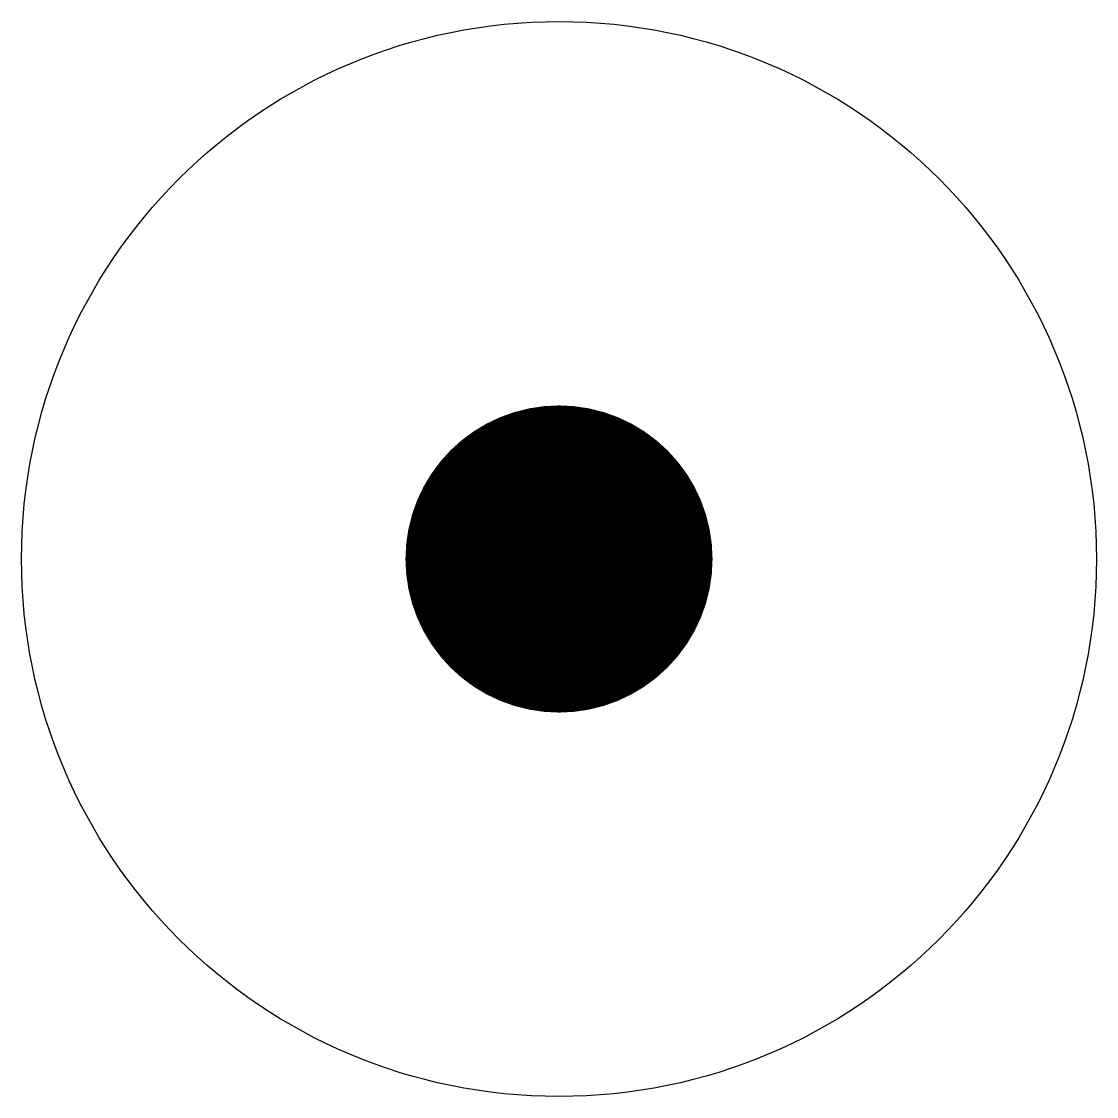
# Model space of a CAD drawing. Header units: millimetres. Extents: x -292 to 292, y -292 to 292.
import ezdxf

# ---------------------------------------------------------------- set-up
doc = ezdxf.new("R2010")
doc.units = ezdxf.units.MM
doc.styles.get("Standard").update_dxf_attribs({"font": 'SimSun.ttf'})

msp = doc.modelspace()

# ---------------------------------------------------------------- linework, layer by layer
at = {"const_width": 83.33}
msp.add_lwpolyline([(-41.67, 0, 1), (41.67, 0, 1)], format="xyb", close=True, dxfattribs=at)
msp.add_circle((0, 0), 291.67)

# ---------------------------------------------------------------- texts
at = {"flags": 9}
msp.add_attdef('A', (0, 0), '接线盒', height=0.01, dxfattribs=at)

doc.saveas('drawing.dxf')
